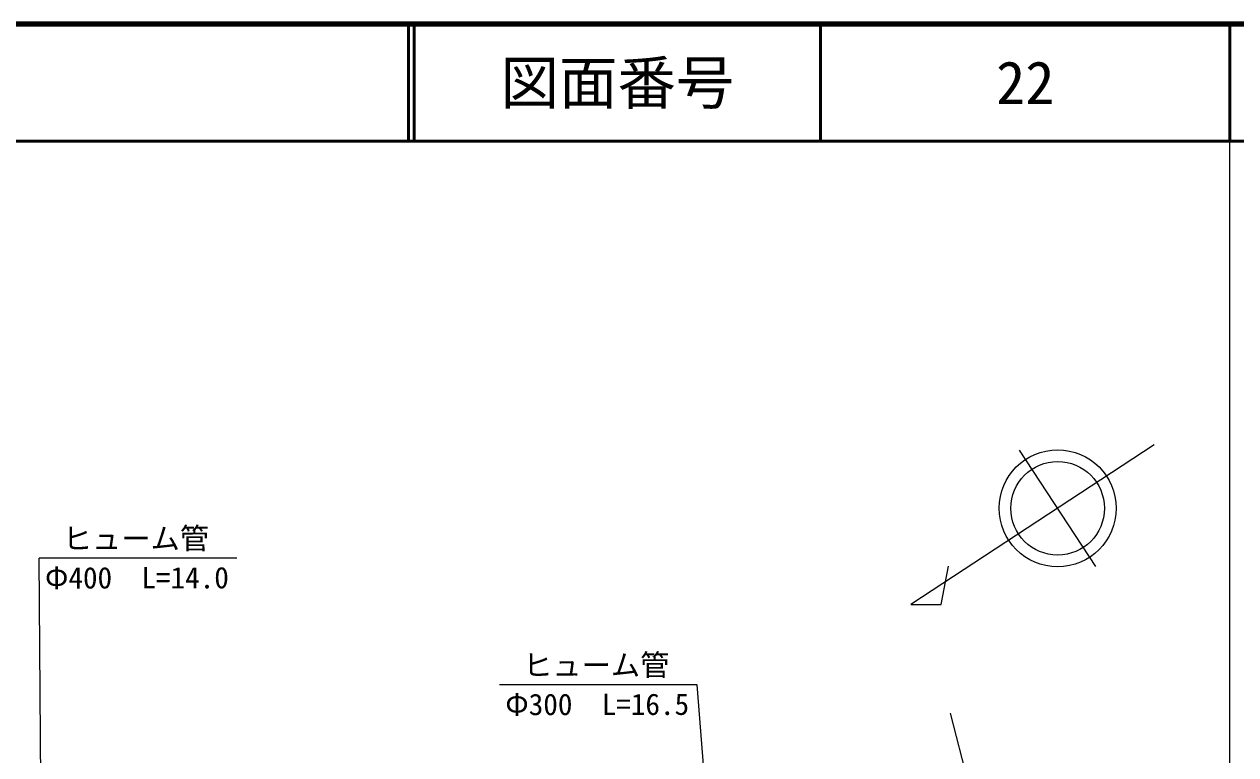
# Model space of a CAD drawing. Units: millimetres, scale not verified. Extents: x 40000 to 680000, y 20000 to 380000.
# Drawn here: x 475886 to 579500, y 317510 to 380000 of the extents above; entities that cross this region are included whole.
import ezdxf
from ezdxf.enums import TextEntityAlignment as Align

# ---------------------------------------------------------------- set-up
doc = ezdxf.new("R2010")
doc.units = ezdxf.units.MM
doc.header["$LTSCALE"] = 1000
doc.linetypes.add('CHAIN', pattern=[18.5, 12, -1.5, 3.5, -1.5])
for name, color, linetype, lineweight in [('M-BMK', 2, 'CHAIN', 13), ('M-BMK-SRVR', 3, 'Continuous', 13), ('M-STR-HTXT', 7, 'Continuous', 13), ('M-TTL', 2, 'Continuous', 140), ('M-TTL-BAND', 7, 'Continuous', 13), ('M-TTL-LINE', 7, 'Continuous', 50)]:
    doc.layers.add(name, color=color, linetype=linetype, lineweight=lineweight)
doc.layers.add('M-TTL-TXT', color=7, linetype='Continuous')
doc.styles.add('ＭＳ ゴシック', font='')
doc.styles.get('ＭＳ ゴシック').set_extended_font_data('MS Gothic')

msp = doc.modelspace()

# ---------------------------------------------------------------- linework, layer by layer
at = {"layer": 'M-BMK'}
msp.add_line((562246, 293030), (555108, 321078), dxfattribs=at)
at = {"layer": 'M-BMK-SRVR'}
for p, q in [((572532, 344029), (551703, 330352)), ((567531, 333615), (560994, 343570)), ((554293, 330374), (554939, 333655)), ((551703, 330352), (554293, 330374))]:
    msp.add_line(p, q, dxfattribs=at)
for radius in [5000, 4000]:
    msp.add_circle((564268, 338595), radius, dxfattribs=at)
at = {"layer": 'M-STR-HTXT'}
for p, q in [((494068, 334324), (477153, 334319)), ((477547, 284680), (477153, 334319)), ((533435, 323495), (516519, 323490)), ((535557, 296982), (533435, 323495))]:
    msp.add_line(p, q, dxfattribs=at)
at = {"layer": 'M-TTL'}
msp.add_line((680000, 380000), (40000, 380000), dxfattribs=at)
at = {"layer": 'M-TTL-BAND'}
msp.add_line((579000, 20000), (579000, 370000), dxfattribs=at)
at = {"layer": 'M-TTL-LINE'}
for p, q in [((508747, 380000), (508747, 370000)), ((509247, 380000), (509247, 370000)), ((543997, 380000), (543997, 370000)), ((579000, 380000), (579000, 370000)), ((40000, 370000), (680000, 370000))]:
    msp.add_line(p, q, dxfattribs=at)

# ---------------------------------------------------------------- texts
at = {"layer": 'M-STR-HTXT', "style": 'ＭＳ ゴシック'}
for s, p in [('ヒューム管', (485442, 336012)), ('Φ400\u3000L=14.0', (485523, 332654)), ('ヒューム管', (524809, 325183)), ('Φ300\u3000L=16.5', (524890, 321825))]:
    msp.add_text(s, height=1833, rotation=0.078, dxfattribs=at).set_placement(p, align=Align.MIDDLE_CENTER)
at = {"layer": 'M-TTL-TXT', "style": 'ＭＳ ゴシック'}
for s, p in [('図面番号', (526622, 375000)), ('22', (561497, 375000))]:
    msp.add_text(s, height=3666, dxfattribs=at).set_placement(p, align=Align.MIDDLE_CENTER)

doc.saveas('drawing.dxf')
